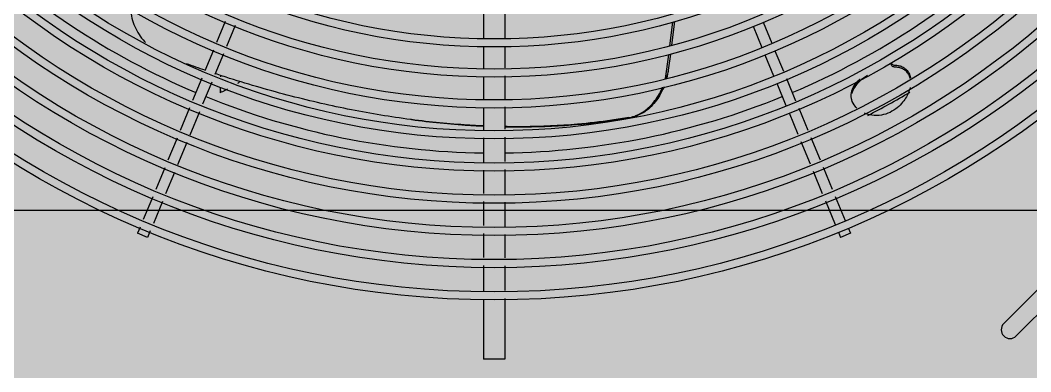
# Model space of a CAD drawing. Extents: x 100 to 738, y -85 to 470.
# Drawn here: x 616.266 to 616.5741, y 461.1802 to 461.2873 of the extents above; entities that cross this region are included whole.
import ezdxf

# ---------------------------------------------------------------- set-up
doc = ezdxf.new("R2010")
doc.units = 0
doc.layers.get('0').update_dxf_attribs({"linetype": 'CONTINUOUS'})
for name, color, linetype in [('A-CONSTRUIR', 12, 'CONTINUOUS'), ('ARC-SPLIT-02', 2, 'CONTINUOUS'), ('ARC_EQUIPAMENTO', 2, 'CONTINUOUS')]:
    doc.layers.add(name, color=color, linetype=linetype)

# ---------------------------------------------------------------- blocks, each defined once
blk = doc.blocks.new('COND-CC-36-PB')
at = {"transparency": 16777216}
h = blk.add_hatch(color=254, dxfattribs=at)
h.dxf.hatch_style = 1
edge = h.paths.add_edge_path()
edge.add_arc((112.9597635950512, 33.97088939326711), 0.1001375328083185, 0, 90.00000000000406)
edge.add_line((112.9597635950511, 34.07102692607543), (112.5880386606677, 34.07102692607566))
edge.add_arc((112.5880386606677, 33.97088939326724), 0.1001375328084109, 90.00000000001627, 180.0000000000162)
edge.add_line((112.4879011278593, 33.97088939326721), (112.4879011278592, 33.54865978920422))
edge.add_arc((112.495760497938, 33.54865978920422), 0.0078593700787479, 179.9999999999482, 224.999999999933)
edge.add_line((112.4902030840595, 33.54310237532568), (112.5319765771103, 33.50132888227515))
edge.add_arc((112.5375339909889, 33.50688629615359), 0.0078593700787139, 224.9999999991942, 269.9999999991712)
edge.add_line((112.5375339909888, 33.49902692607488), (112.9597635950511, 33.49902692607543))
edge.add_arc((112.9597635950512, 33.59916445888376), 0.1001375328083256, 269.999999999935, 359.999999999939)
edge.add_line((113.0599011278595, 33.59916445888365), (113.0599011278595, 33.97088939326721))
at = {"color": 8, "transparency": 16777216}
for p, q in [((112.5357976130789, 33.88202818212302), (112.5369462719988, 33.88480129006552)), ((112.538699196294, 33.88407576478837), (112.5369464698965, 33.8848017678335)), ((112.5471015937985, 33.88059537778583), (112.5407761044569, 33.88321548125948)), ((112.537644906431, 33.88126244842295), (112.535797415181, 33.88202770435505)), ((112.5458577742302, 33.87786056719505), (112.5397218145939, 33.88040216489406)), ((112.5552731044331, 33.87721062725582), (112.5491785019614, 33.87973509425695)), ((112.5539818332968, 33.87449547174819), (112.5479346823933, 33.87700028366616)), ((112.5635867976651, 33.87376698276572), (112.5573515277412, 33.87634971613313)), ((112.5622955265288, 33.8710518272581), (112.5560602566047, 33.8736345606255)), ((112.5720419748703, 33.87026473369505), (112.5656652209733, 33.87290607164303)), ((112.5709402887656, 33.867471049496), (112.5643739498368, 33.8701909161354)), ((112.5803459747078, 33.86682510434074), (112.5741179748296, 33.86940482635664)), ((112.5792442886031, 33.86403142014101), (112.5730162887251, 33.86661114215691)), ((112.5881988408446, 33.86357234068285), (112.5824219746673, 33.86596519700165)), ((112.5871445509818, 33.86075902431743), (112.5813202885626, 33.8631715128026)), ((112.596160322136, 33.86027458715578), (112.5902757490077, 33.86271205715396)), ((112.5763591593813, 33.86168147454392), (112.5765526134526, 33.86165091369101)), ((112.5765525423051, 33.86168147454392), (112.5763591593813, 33.86168147454392)), ((112.5768701218364, 33.86161752597059), (112.5765525423051, 33.86165014574475)), ((112.581157488966, 33.86159385520887), (112.5806981411312, 33.86159385520887)), ((112.5951060322732, 33.85746127079036), (112.5892214591447, 33.85989874078854)), ((112.5184110891917, 33.78800327778104), (112.501708197113, 33.78800327778104)), ((112.501708197113, 33.78205159958326), (112.501708197113, 33.78800225256692)), ((112.5279003957066, 33.78800327778104), (112.5206607583691, 33.78800327778104)), ((112.5368357228734, 33.78800327778104), (112.5301474418704, 33.78800327778104)), ((112.5458278396589, 33.78800327778104), (112.5390837520698, 33.78800327778104)), ((112.5546166059922, 33.78800327778104), (112.5480758688551, 33.78800327778104)), ((112.5636087227775, 33.78800327778104), (112.5568646351886, 33.78800327778104)), ((112.5720282045885, 33.78800327778104), (112.5658567519739, 33.78800327778104)), ((112.5806519364354, 33.78800327778104), (112.5742778737659, 33.78800327778104)), ((112.5892556345286, 33.78800327778104), (112.582901605613, 33.78800327778104)), ((112.6063597575948, 33.78800327778104), (112.5915076030327, 33.78800327778104)), ((112.518716263237, 33.78205057436915), (112.501708197113, 33.78205057436915)), ((112.5277987501266, 33.78205057436915), (112.5209659324146, 33.78205057436915)), ((112.5366323724217, 33.78205057436915), (112.5300457962904, 33.78205057436915)), ((112.5456244892069, 33.78205057436915), (112.538880401618, 33.78205057436915)), ((112.5548199564442, 33.78205057436915), (112.5478725184031, 33.78205057436915)), ((112.5638120732294, 33.78205057436915), (112.5570679856403, 33.78205057436915)), ((112.5723333786339, 33.78205057436915), (112.5660601024256, 33.78205057436915)), ((112.580957110481, 33.78205057436915), (112.5745830478114, 33.78205057436915)), ((112.5892556345286, 33.78205057436915), (112.5832067796584, 33.78205057436915)), ((112.6062581120147, 33.78205057436915), (112.5915076030327, 33.78205057436915)), ((112.5868813852767, 33.73622219761792), (112.580235450649, 33.73709715151063)), ((112.5870453127357, 33.73566514669949), (112.5825788667754, 33.73625316546556)), ((112.5959519612913, 33.73502803363102), (112.589337058533, 33.73589890210078)), ((112.5961516085395, 33.73446628011342), (112.5895254696698, 33.73533862784491)), ((112.5948411396628, 33.71248285924876), (112.5889462547717, 33.71004111797818)), ((112.5868657071631, 33.70917932694147), (112.5810013363008, 33.70675022499566)), ((112.5959901943783, 33.70970879577031), (112.5900953094872, 33.70726705449974)), ((112.5789229129929, 33.70588931387297), (112.5726876430688, 33.70330658050556)), ((112.5880147618786, 33.70640526346303), (112.5822926074373, 33.70403506948735)), ((112.5706092197608, 33.70244566938287), (112.5647122888874, 33.70000308063829)), ((112.5802141841292, 33.70317415836466), (112.5739789142053, 33.70059142499725)), ((112.5626362889279, 33.69914317329988), (112.5564082890497, 33.69656345128399)), ((112.5719004908972, 33.69973051387456), (112.5658139749921, 33.69720939643924)), ((112.5543322890904, 33.6957035439449), (112.5481134356438, 33.69312761050558)), ((112.5637379750326, 33.69634948910083), (112.5575099751544, 33.69376976708494)), ((112.555433975195, 33.69290985974585), (112.5492624903593, 33.69035354702713)), ((112.5460377382718, 33.69226782850255), (112.5393598700989, 33.68950176493729)), ((112.5372793224903, 33.68863997390057), (112.535797415181, 33.68802614779513)), ((112.5369462719988, 33.68525256208466), (112.5357976130789, 33.68802567002716)), ((112.5471867929873, 33.68949376502411), (112.5405089248144, 33.68672770145952)), ((112.5384283772058, 33.68586591042281), (112.5369464698965, 33.68525208431669))]:
    blk.add_line(p, q, dxfattribs=at)
for radius in [0.2555984251969456, 0.2533464566930077, 0.2465905511811942, 0.2443385826772564, 0.2375826771654428, 0.235330708661505, 0.2285748031496914, 0.2263228346457536, 0.21956692913394, 0.2173149606300022, 0.2105590551181887, 0.2083070866142509, 0.2019265091864269, 0.1996745406824891, 0.1932939632546652, 0.1910419947507273, 0.1848490813648982, 0.1825971128609604]:
    blk.add_circle((112.7739011278595, 33.78502692607509), radius, dxfattribs=at)
for radius, start, end in [(0.2145000000000799, 135.7941611958229, 157.1009919691127), (0.2145000000000799, 157.9001740136508, 179.2028809128734), (0.2145000000000799, 180.7971190871265, 202.0998259863487), (0.2145000000000799, 202.8990080308872, 224.2058388041771), (0.2292503937008728, 207.1568511245315, 210.5108122119932)]:
    blk.add_arc((112.7739011278595, 33.78502692607509), radius, start, end, dxfattribs=at)
for points, knots in [([(112.5995130012351, 33.88680416242167), (112.5986942320792, 33.88674286375915), (112.5970631623191, 33.88647607560538), (112.5947172884206, 33.88566358197558), (112.5925240754508, 33.88446587623793), (112.5911152178029, 33.88336676360739), (112.590421813884, 33.88271784088453), (112.5903408505508, 33.88264045451361)], [0, 0, 0, 0, 0.002463181704638, 0.0049290386053654, 0.0074139995095797, 0.009927152450939, 0.010263148590055, 0.010263148590055, 0.010263148590055, 0.010263148590055]), ([(112.5687720183773, 33.80844172603251), (112.5695000901556, 33.81397197134786), (112.5713540387945, 33.82518018433727), (112.5752133225557, 33.84207765921916), (112.5788634758092, 33.8547150773634), (112.5811360970929, 33.86172898599485), (112.5815758398149, 33.86305899461325)], [0, 0, 0, 0, 0.0167338972107379, 0.0340546311523699, 0.0519708000365565, 0.0561732599445901, 0.0561732599445901, 0.0561732599445901, 0.0561732599445901]), ([(112.5763591593813, 33.86168147454392), (112.5764237121035, 33.86143748915584), (112.5766168096772, 33.86096022504443), (112.5768582920158, 33.8605096520559), (112.5769837228213, 33.86028300217982)], [0, 0, 0, 0, 0.0007571415402023, 0.0015342692515051, 0.0015342692515051, 0.0015342692515051, 0.0015342692515051]), ([(112.5765524916167, 33.86165008322009), (112.5766459134197, 33.86163637759938), (112.5768753670593, 33.86160837077775), (112.577200263217, 33.86159546157999), (112.5774306533867, 33.86159385520887), (112.5775245186958, 33.86159385520887)], [0, 0, 0, 0, 0.0002832654159516, 0.0006929243901847, 0.0009745203175282, 0.0009745203175282, 0.0009745203175282, 0.0009745203175282]), ([(112.5687329488272, 33.80814496333732), (112.5680297534459, 33.80280367206488), (112.5673628644967, 33.79608948533083), (112.5669944985356, 33.78935942801343), (112.5669329263774, 33.78800817426797)], [0, 0, 0, 0, 0.0161621436020473, 0.0202201111151639, 0.0202201111151639, 0.0202201111151639, 0.0202201111151639]), ([(112.5669588108512, 33.7880082494946), (112.5670229119583, 33.78945839856851), (112.5673867561997, 33.79618812964454), (112.5680491573637, 33.80290183597004), (112.5687331650917, 33.80814525348283)], [0, 0, 0, 0, 0.0043546953505615, 0.020218227241947, 0.020218227241947, 0.020218227241947, 0.020218227241947]), ([(112.5667427798566, 33.78205293590643), (112.566708972238, 33.78018700921013), (112.5666746488006, 33.77329307894625), (112.5671024177487, 33.76388076862499), (112.5679068915999, 33.75637736840646), (112.5682292925307, 33.75388114927213)], [0, 0, 0, 0, 0.0055986988237901, 0.020680842471913, 0.0282317014257693, 0.0282317014257693, 0.0282317014257693, 0.0282317014257693]), ([(112.5685577596185, 33.75206748473658), (112.5681040370491, 33.75526454734987), (112.5671749722637, 33.76347111998799), (112.5667188759999, 33.77349382525077), (112.566747503473, 33.78028636906515), (112.5667769761182, 33.7820526968166)], [0, 0, 0, 0, 0.0096872938279632, 0.0247642808019027, 0.0300640016682571, 0.0300640016682571, 0.0300640016682571, 0.0300640016682571]), ([(112.5699433613537, 33.74467715614775), (112.5698990699798, 33.74478048120528), (112.5696010368206, 33.7455076282381), (112.5693853371516, 33.74627148613505), (112.5692715155263, 33.74693538183255)], [0, 0, 0, 0, 0.0003372538210763, 0.002358000152474, 0.002358000152474, 0.002358000152474, 0.002358000152474]), ([(112.5693660166317, 33.74696343983447), (112.5694780885484, 33.74641094937936), (112.5696432950768, 33.74585166045518), (112.569853378001, 33.74531206161382), (112.5698589739039, 33.74529778254653)], [0, 0, 0, 0, 0.0016912280618824, 0.0017372373329661, 0.0017372373329661, 0.0017372373329661, 0.0017372373329661]), ([(112.5698589739039, 33.74529778254653), (112.5701008256747, 33.74468064929832), (112.5707227017243, 33.74345530409792), (112.5719914119034, 33.74177765275275), (112.5735835614085, 33.7402669313102), (112.5754464015272, 33.73896731577943), (112.5769036161327, 33.73822614602268), (112.5777094472254, 33.73788695762899), (112.5777962196265, 33.73785121518479)], [0, 0, 0, 0, 0.0019884947889476, 0.0040952282379489, 0.006280792118152, 0.0085454229149738, 0.0108868950534606, 0.0111684314579628, 0.0111684314579628, 0.0111684314579628, 0.0111684314579628]), ([(112.5778706605919, 33.73748515127142), (112.5778340110351, 33.73749996397253), (112.5770570913398, 33.73781688842096), (112.5756044830731, 33.73852911032693), (112.5736805190291, 33.73983545347914), (112.5720353575448, 33.74136340865334), (112.5707831494716, 33.74299117296988), (112.5701720716517, 33.74414360971162), (112.5699433613537, 33.74467715614775)], [0, 0, 0, 0, 0.0001185894395238, 0.0025172919434551, 0.0048359706559322, 0.0070715445777231, 0.0092245615400215, 0.0109660614105575, 0.0109660614105575, 0.0109660614105575, 0.0109660614105575]), ([(112.5825788667754, 33.73625316546556), (112.582112077898, 33.73631461938712), (112.5813151924285, 33.7364946830476), (112.580558037259, 33.73679221085664), (112.5802488121166, 33.7369353247117)], [0, 0, 0, 0, 0.001412450340664, 0.0024346616091628, 0.0024346616091628, 0.0024346616091628, 0.0024346616091628]), ([(112.5719423615784, 33.68345597903875), (112.5721085672195, 33.68362743991939), (112.572787293319, 33.68425216083353), (112.5736272918869, 33.6847144873323), (112.574287252602, 33.68489442282302)], [0, 0, 0, 0, 0.0007163856075719, 0.002768536756179, 0.002768536756179, 0.002768536756179, 0.002768536756179]), ([(112.5810456093773, 33.6805081883578), (112.580588332242, 33.68124969040907), (112.5796219187614, 33.68258397923505), (112.577910665513, 33.68415512411305), (112.5765825886344, 33.68478492285481), (112.5759329239246, 33.68493395679515)], [0, 0, 0, 0, 0.0026134936453872, 0.0049124525266465, 0.0069120720292125, 0.0069120720292125, 0.0069120720292125, 0.0069120720292125]), ([(112.5762393991315, 33.68498131071742), (112.5769202209959, 33.68486120464134), (112.5783230025616, 33.6842581004935), (112.5794783211587, 33.68322791297661), (112.5800434185379, 33.68260731761953), (112.5800748686021, 33.68257237353503)], [0, 0, 0, 0, 0.0020740045625623, 0.0044513477911965, 0.0045923859428422, 0.0045923859428422, 0.0045923859428422, 0.0045923859428422]), ([(112.5777685398872, 33.66855485615372), (112.5777501873741, 33.66855896447983), (112.5772346804214, 33.66867613982615), (112.5761889695549, 33.66901668870595), (112.5746614546035, 33.6698023627047), (112.5731005841876, 33.67096596508621), (112.5716065529029, 33.67259675057628), (112.5704059685812, 33.67472717821238), (112.5697820338268, 33.67725032273653), (112.5699152089404, 33.67952533591477), (112.5703377730171, 33.68084884973099), (112.5705346851383, 33.68130836942255)], [0, 0, 0, 0, 5.64201889319e-05, 0.0015859949093873, 0.0032820786534102, 0.0051888401649455, 0.0073973402748047, 0.009870417382345, 0.0124465069075527, 0.0150900143146851, 0.016589812492307, 0.016589812492307, 0.016589812492307, 0.016589812492307]), ([(112.583440441018, 33.67290928250067), (112.5834446797571, 33.67304739416609), (112.5834818265665, 33.67329715255523), (112.5836136606042, 33.67352155679448), (112.5836964316951, 33.67359490418909)], [0, 0, 0, 0, 0.0004145300849084, 0.0007463101990199, 0.0007463101990199, 0.0007463101990199, 0.0007463101990199]), ([(112.5845132044836, 33.67371999197999), (112.5844177345, 33.67370470608824), (112.5842186420272, 33.67360779419565), (112.5841079763346, 33.67342060194757), (112.5840681153216, 33.67331703247792)], [0, 0, 0, 0, 0.0002900579017856, 0.00062298404766, 0.00062298404766, 0.00062298404766, 0.00062298404766]), ([(112.5803481284565, 33.66855258951694), (112.580706478819, 33.66865001667307), (112.5814129456928, 33.66893150222315), (112.5823112012229, 33.669636345463), (112.5829613612339, 33.67059023525335), (112.5832074233055, 33.67131704749842), (112.583292315976, 33.67169315443665)], [0, 0, 0, 0, 0.0011140750860126, 0.0022530333621601, 0.0033723767642054, 0.0045290827555704, 0.0045290827555704, 0.0045290827555704, 0.0045290827555704]), ([(112.5838269295124, 33.67163654531324), (112.5837324336046, 33.67124255732614), (112.583457948231, 33.67048229392707), (112.5827314637398, 33.66950200099997), (112.5817124009762, 33.66879216825953), (112.5809103026358, 33.66853989515635), (112.5804920427344, 33.66846164288634)], [0, 0, 0, 0, 0.0012154851275284, 0.0023935972194262, 0.0036025461455063, 0.0048790973062383, 0.0048790973062383, 0.0048790973062383, 0.0048790973062383])]:
    blk.add_open_spline(points, degree=3, knots=knots, dxfattribs=at)
for points in [[(112.5825324501262, 33.86591149107222), (112.5831298076491, 33.86766803952531), (112.5837408639955, 33.86941998529577), (112.58436510585, 33.87116716032574)], [(112.5769837228213, 33.86028300217982), (112.5771064675812, 33.86006120591126), (112.5772321461806, 33.85984100635509), (112.5773518560682, 33.85961755747135)], [(112.5794358525409, 33.85615029073073), (112.5792185708625, 33.85637346738149), (112.5790133366693, 33.85660903582297), (112.5788220219501, 33.85685483619617)], [(112.5687331650917, 33.80814525348283), (112.5687460577765, 33.8082440853033), (112.5687590089152, 33.80834290951592), (112.5687720183773, 33.80844172603251)], [(112.5682292925307, 33.75388114927213), (112.5685161659812, 33.75166000495171), (112.5688459005139, 33.74944393409651), (112.5692202854388, 33.74723585475083)], [(112.5693126993082, 33.74724820311493), (112.5690376501555, 33.74885078925255), (112.5687862324162, 33.75045759823575), (112.5685577596185, 33.75206748473658)], [(112.5692202854388, 33.74723585475083), (112.5692372700513, 33.7471356814549), (112.5692543466924, 33.74703552371898), (112.5692715155263, 33.74693538183254)], [(112.5693126993082, 33.74724820311493), (112.5693290347069, 33.74715302418658), (112.569346818426, 33.74705808286142), (112.5693660166318, 33.74696343983447)], [(112.5825788667543, 33.73625316546828), (112.5818145717383, 33.73635378681604), (112.5810548298879, 33.73649935834271), (112.5803076517875, 33.73668908555041)], [(112.574287252602, 33.68489442282302), (112.5745854343404, 33.6849757208097), (112.5748939902118, 33.685025023194), (112.5752025679757, 33.68504238623945)], [(112.5752025679757, 33.68504238623945), (112.5752850101533, 33.6850470250937), (112.5753676101944, 33.68504940579498), (112.5754501826841, 33.68504953051536)], [(112.5754501826841, 33.68504953051536), (112.5757142355218, 33.68504992934997), (112.5759793613954, 33.68502718484946), (112.5762393991315, 33.68498131071741)], [(112.5836964316951, 33.67359490418909), (112.5837682396835, 33.67365853665784), (112.5838609480651, 33.67370469430754), (112.5839556658538, 33.67371999197998)], [(112.5839556658538, 33.67371999197999), (112.5841593526223, 33.67375288900499), (112.5843598261488, 33.67386511629131), (112.5844979905213, 33.67401835179654)], [(112.5840681153216, 33.67331703247792), (112.5840184476887, 33.67318798281226), (112.5839964165495, 33.67304748252946), (112.5839917859973, 33.67290928250068)], [(112.583292315976, 33.67169315443666), (112.5833822293549, 33.67209150502971), (112.5834279137104, 33.67250110278873), (112.583440441018, 33.67290928250068)], [(112.5839890934972, 33.67283877094467), (112.5839717632546, 33.67243477141345), (112.5839212410183, 33.67202976446128), (112.5838269295124, 33.67163654531324)], [(112.5839917859973, 33.67290928250067), (112.5839909983415, 33.67288577471125), (112.5839901015423, 33.67286227031509), (112.5839890934972, 33.67283877094467)], [(112.5802664547779, 33.66853113938161), (112.5802937397295, 33.6685380553922), (112.5803209666026, 33.66854520483851), (112.5803481284565, 33.66855258951694)], [(112.5804920427344, 33.66846164288634), (112.5804639778945, 33.66845639223376), (112.5804358696627, 33.66845136858292), (112.5804077241075, 33.66844656938312)]]:
    blk.add_open_spline(points, degree=3, dxfattribs=at)
at = {"layer": 'ARC-SPLIT-02', "color": 0, "transparency": 16777216}
for p, q in [((112.6311964146464, 33.52281923668178), (112.5116934384656, 33.64232221286223)), ((112.6277158623207, 33.51933868435572), (112.5082128861399, 33.63884166053617))]:
    blk.add_line(p, q, dxfattribs=at)
blk.add_arc((112.5099531623028, 33.64058193669919), 0.0024611221518282, 45.0000000000092, 225.0000000000092, dxfattribs=at)
blk = doc.blocks.new('*U46')
at = {"color": 0, "transparency": 16777216, "rotation": 90}
blk.add_blockref('COND-CC-36-PB', (33.78502692607508, -112.7739011278595), dxfattribs=at)
blk = doc.blocks.new('BASE ARQ')
at = {"layer": 'A-CONSTRUIR'}
blk.add_lwpolyline([(725.7134841138578, 483.0848260644086), (725.7134841138578, 483.1436812852723), (726.7298372641388, 483.1436812852723), (726.7298372641388, 483.0848260644086)], close=True, dxfattribs=at)
at = {"layer": 'ARC_EQUIPAMENTO', "xscale": 1.089160839160184, "yscale": 1.089160839160184, "zscale": 1.089160839160184}
blk.add_blockref('*U46', (726.1421250538782, 483.3947401556963), dxfattribs=at)

msp = doc.modelspace()

# ---------------------------------------------------------------- block references
msp.add_blockref('BASE ARQ', (-109.7316768029128, -21.91422645717643))

doc.saveas('drawing.dxf')
